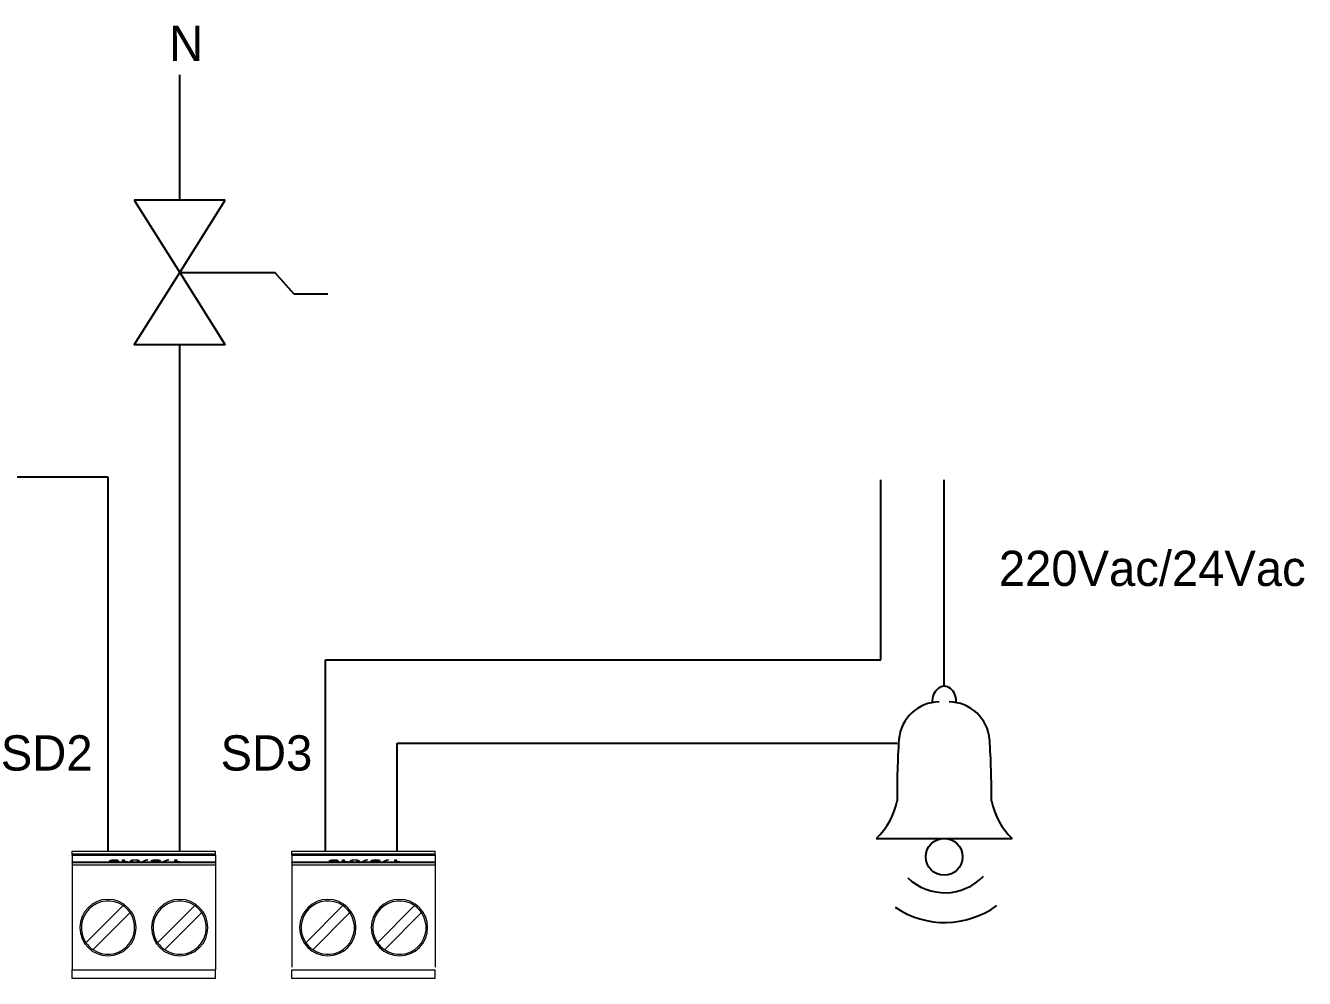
# Model space of a CAD drawing. Header units: millimetres. Extents: x 145 to 1488, y 403 to 626.
# Drawn here: x 1397.2 to 1487.9, y 557.5 to 625.1 of the extents above; entities that cross this region are included whole.
import ezdxf

# ---------------------------------------------------------------- set-up
doc = ezdxf.new("R2010")
doc.units = ezdxf.units.MM
doc.layers.add('TANGENT EDGES', color=7, linetype='Continuous', lineweight=0)
doc.layers.add('VISIBLE', color=7, linetype='Continuous', lineweight=0)

msp = doc.modelspace()

# ---------------------------------------------------------------- linework, layer by layer
for p, q in [((1408.153, 612.712), (1408.153, 621.596)), ((1411.375, 612.712), (1404.931, 612.712)), ((1404.931, 612.712), (1408.153, 607.584)), ((1408.153, 607.584), (1411.375, 612.712)), ((1404.931, 602.457), (1408.153, 607.584)), ((1408.153, 607.584), (1411.375, 602.457)), ((1408.153, 607.584), (1414.891, 607.584)), ((1416.26, 606.032), (1414.891, 607.584)), ((1418.651, 606.032), (1416.26, 606.032)), ((1411.375, 602.457), (1404.931, 602.457)), ((1408.153, 566.57), (1408.153, 602.457)), ((1403.073, 593.061), (1395.173, 593.061)), ((1403.073, 566.57), (1403.073, 593.061)), ((1457.856, 580.117), (1457.856, 592.873)), ((1462.348, 578.25), (1462.348, 592.873)), ((1418.491, 566.57), (1418.491, 580.117)), ((1418.491, 580.117), (1457.856, 580.117)), ((1423.571, 566.57), (1423.571, 574.205)), ((1423.571, 574.205), (1459.005, 574.205)), ((1457.534, 567.463), (1467.161, 567.463))]:
    msp.add_line(p, q)
msp.add_circle((1462.348, 566.159), 1.305)
for centre, radius, start, end in [((1462.045, 574.216), 2.928, 90.94511, 175.04659), ((1462.65, 574.216), 2.928, 4.95341, 89.05489), ((1525.044, 570.361), 66.044, 176.4338, 180.19339), ((1399.652, 570.361), 66.044, 359.80661, 3.5662), ((1454.167, 571.049), 4.919, 313.20398, 349.33475), ((1470.529, 571.049), 4.919, 190.66525, 226.79602), ((1462.38, 567.405), 3.79, 226.39182, 316.33325), ((1462.385, 567.745), 6.242, 235.7625, 306.26339)]:
    msp.add_arc(centre, radius, start, end)
msp.add_ellipse((1462.348, 577.144), major_axis=(0, -1.105), ratio=0.774265, start_param=1.523546, end_param=4.759639)
at = {"layer": 'TANGENT EDGES'}
for p, q in [((1400.533, 566.37), (1410.693, 566.37)), ((1400.533, 565.766), (1410.693, 565.766)), ((1403.367, 565.804), (1403.367, 565.79)), ((1403.525, 565.944), (1403.525, 565.927)), ((1403.529, 565.883), (1403.529, 565.866)), ((1403.639, 565.8), (1403.639, 565.79)), ((1403.707, 565.934), (1403.707, 565.903)), ((1403.731, 565.868), (1403.731, 565.79)), ((1404.845, 565.805), (1404.845, 565.79)), ((1404.982, 565.944), (1404.982, 565.927)), ((1405.119, 565.805), (1405.119, 565.79)), ((1406.237, 565.927), (1406.237, 565.846)), ((1406.331, 565.859), (1406.331, 565.835)), ((1406.473, 565.944), (1406.473, 565.927)), ((1406.476, 565.849), (1406.476, 565.831)), ((1406.68, 565.932), (1406.68, 565.898)), ((1416.111, 566.37), (1426.271, 566.37)), ((1416.111, 565.766), (1426.271, 565.766)), ((1418.945, 565.804), (1418.945, 565.79)), ((1419.103, 565.944), (1419.103, 565.927)), ((1419.107, 565.883), (1419.107, 565.866)), ((1419.217, 565.8), (1419.217, 565.79)), ((1419.285, 565.934), (1419.285, 565.903)), ((1419.309, 565.868), (1419.309, 565.79)), ((1420.423, 565.805), (1420.423, 565.79)), ((1420.56, 565.944), (1420.56, 565.927)), ((1420.697, 565.805), (1420.697, 565.79)), ((1421.815, 565.927), (1421.815, 565.846)), ((1421.909, 565.859), (1421.909, 565.835)), ((1422.051, 565.944), (1422.051, 565.927)), ((1422.054, 565.849), (1422.054, 565.831)), ((1422.258, 565.932), (1422.258, 565.898)), ((1410.693, 565.566), (1400.533, 565.566)), ((1426.271, 565.566), (1416.111, 565.566)), ((1400.533, 558.14), (1410.693, 558.14)), ((1416.111, 558.14), (1426.271, 558.14))]:
    msp.add_line(p, q, dxfattribs=at)
at = {"layer": 'VISIBLE'}
for p, q in [((1400.533, 566.37), (1400.533, 566.57)), ((1400.533, 566.57), (1410.693, 566.57)), ((1410.693, 566.37), (1410.693, 566.57)), ((1416.111, 566.37), (1416.111, 566.57)), ((1416.111, 566.57), (1426.271, 566.57)), ((1426.271, 566.37), (1426.271, 566.57)), ((1400.533, 566.27), (1400.533, 566.37)), ((1400.533, 566.27), (1400.533, 565.79)), ((1400.533, 566.27), (1410.693, 566.27)), ((1410.693, 565.79), (1400.533, 565.79)), ((1400.533, 565.766), (1400.533, 565.79)), ((1400.533, 565.766), (1400.533, 565.566)), ((1403.287, 565.79), (1403.274, 565.793)), ((1403.311, 565.848), (1403.311, 565.79)), ((1403.312, 565.865), (1403.312, 565.849)), ((1403.797, 565.903), (1403.67, 565.903)), ((1403.686, 565.828), (1403.686, 565.79)), ((1404.111, 565.79), (1404.111, 565.941)), ((1404.111, 565.941), (1404.233, 565.941)), ((1404.233, 565.843), (1404.111, 565.843)), ((1404.233, 565.941), (1404.233, 565.811)), ((1404.233, 565.811), (1404.233, 565.79)), ((1404.463, 565.819), (1404.463, 565.803)), ((1404.798, 565.858), (1404.798, 565.79)), ((1405.166, 565.858), (1405.166, 565.79)), ((1405.413, 565.79), (1405.76, 565.941)), ((1405.413, 565.79), (1405.413, 565.79)), ((1405.897, 565.941), (1405.541, 565.795)), ((1405.541, 565.795), (1405.541, 565.79)), ((1405.541, 565.795), (1406.03, 565.795)), ((1405.76, 565.941), (1405.76, 565.885)), ((1405.76, 565.941), (1405.897, 565.941)), ((1406.03, 565.795), (1406.03, 565.79)), ((1406.193, 565.79), (1406.193, 565.795)), ((1406.193, 565.795), (1406.6, 565.795)), ((1406.275, 565.887), (1406.275, 565.84)), ((1406.6, 565.795), (1406.621, 565.841)), ((1406.6, 565.795), (1406.6, 565.79)), ((1406.621, 565.841), (1406.621, 565.79)), ((1406.649, 565.863), (1406.649, 565.79)), ((1406.649, 565.863), (1406.746, 565.863)), ((1406.78, 565.898), (1406.653, 565.898)), ((1406.746, 565.863), (1406.712, 565.79)), ((1406.896, 565.79), (1407.243, 565.941)), ((1406.896, 565.79), (1406.896, 565.79)), ((1407.38, 565.941), (1407.024, 565.795)), ((1407.024, 565.795), (1407.514, 565.795)), ((1407.024, 565.795), (1407.024, 565.79)), ((1407.243, 565.941), (1407.243, 565.885)), ((1407.243, 565.941), (1407.38, 565.941)), ((1407.514, 565.795), (1407.514, 565.79)), ((1407.819, 565.941), (1407.942, 565.941)), ((1407.819, 565.79), (1407.819, 565.941)), ((1407.942, 565.843), (1407.819, 565.843)), ((1407.942, 565.941), (1407.942, 565.811)), ((1407.942, 565.811), (1407.942, 565.79)), ((1408.171, 565.819), (1408.171, 565.803)), ((1410.693, 566.27), (1410.693, 566.37)), ((1410.693, 566.27), (1410.693, 565.79)), ((1410.693, 565.766), (1410.693, 565.79)), ((1410.693, 565.766), (1410.693, 565.566)), ((1416.111, 566.27), (1416.111, 566.37)), ((1416.111, 566.27), (1416.111, 565.79)), ((1416.111, 566.27), (1426.271, 566.27)), ((1426.271, 565.79), (1416.111, 565.79)), ((1416.111, 565.766), (1416.111, 565.79)), ((1416.111, 565.766), (1416.111, 558.34)), ((1416.111, 565.766), (1416.111, 565.566)), ((1418.865, 565.79), (1418.851, 565.793)), ((1418.889, 565.848), (1418.889, 565.79)), ((1418.89, 565.865), (1418.89, 565.849)), ((1419.375, 565.903), (1419.248, 565.903)), ((1419.264, 565.828), (1419.264, 565.79)), ((1419.689, 565.79), (1419.689, 565.941)), ((1419.689, 565.941), (1419.811, 565.941)), ((1419.811, 565.843), (1419.689, 565.843)), ((1419.811, 565.941), (1419.811, 565.811)), ((1419.811, 565.811), (1419.811, 565.79)), ((1420.041, 565.819), (1420.041, 565.803)), ((1420.376, 565.858), (1420.376, 565.79)), ((1420.744, 565.858), (1420.744, 565.79)), ((1420.991, 565.79), (1421.338, 565.941)), ((1420.991, 565.79), (1420.991, 565.79)), ((1421.475, 565.941), (1421.119, 565.795)), ((1421.119, 565.795), (1421.119, 565.79)), ((1421.119, 565.795), (1421.608, 565.795)), ((1421.338, 565.941), (1421.338, 565.885)), ((1421.338, 565.941), (1421.475, 565.941)), ((1421.608, 565.795), (1421.608, 565.79)), ((1421.771, 565.79), (1421.771, 565.795)), ((1421.771, 565.795), (1422.178, 565.795)), ((1421.853, 565.887), (1421.853, 565.84)), ((1422.178, 565.795), (1422.199, 565.841)), ((1422.178, 565.795), (1422.178, 565.79)), ((1422.199, 565.841), (1422.199, 565.79)), ((1422.227, 565.863), (1422.227, 565.79)), ((1422.227, 565.863), (1422.324, 565.863)), ((1422.358, 565.898), (1422.231, 565.898)), ((1422.324, 565.863), (1422.29, 565.79)), ((1422.474, 565.79), (1422.821, 565.941)), ((1422.474, 565.79), (1422.474, 565.79)), ((1422.958, 565.941), (1422.602, 565.795)), ((1422.602, 565.795), (1423.092, 565.795)), ((1422.602, 565.795), (1422.602, 565.79)), ((1422.821, 565.941), (1422.821, 565.885)), ((1422.821, 565.941), (1422.958, 565.941)), ((1423.092, 565.795), (1423.092, 565.79)), ((1423.397, 565.941), (1423.52, 565.941)), ((1423.397, 565.79), (1423.397, 565.941)), ((1423.52, 565.843), (1423.397, 565.843)), ((1423.52, 565.941), (1423.52, 565.811)), ((1423.52, 565.811), (1423.52, 565.79)), ((1423.749, 565.819), (1423.749, 565.803)), ((1426.271, 566.27), (1426.271, 566.37)), ((1426.271, 566.27), (1426.271, 565.79)), ((1426.271, 565.766), (1426.271, 565.79)), ((1426.271, 565.766), (1426.271, 558.34)), ((1426.271, 565.766), (1426.271, 565.566)), ((1400.533, 565.566), (1400.533, 558.14)), ((1410.693, 565.566), (1410.693, 558.14)), ((1404.14, 562.702), (1401.511, 560.073)), ((1402.006, 559.578), (1404.635, 562.207)), ((1406.591, 560.073), (1409.22, 562.702)), ((1409.715, 562.207), (1407.086, 559.578)), ((1419.718, 562.702), (1417.089, 560.073)), ((1417.584, 559.578), (1420.213, 562.207)), ((1422.169, 560.073), (1424.798, 562.702)), ((1425.293, 562.207), (1422.664, 559.578)), ((1400.533, 557.54), (1400.533, 558.14)), ((1410.693, 557.54), (1400.533, 557.54)), ((1410.693, 557.54), (1410.693, 558.14)), ((1416.111, 557.54), (1416.111, 558.14)), ((1426.271, 557.54), (1416.111, 557.54)), ((1426.271, 557.54), (1426.271, 558.14))]:
    msp.add_line(p, q, dxfattribs=at)
for centre, radius, start, end in [((1403.073, 561.14), 2, 90, 270), ((1403.073, 561.14), 1.891, 55.66345, 135), ((1403.073, 561.14), 2, 270, 90), ((1408.153, 561.14), 2, 90, 270), ((1408.153, 561.14), 1.891, 55.66345, 135), ((1408.153, 561.14), 2, 270, 90), ((1418.651, 561.14), 2, 90, 270), ((1418.651, 561.14), 1.891, 55.66345, 135), ((1418.651, 561.14), 2, 270, 90), ((1423.731, 561.14), 2, 90, 270), ((1423.731, 561.14), 1.891, 55.66345, 135), ((1423.731, 561.14), 2, 270, 90), ((1403.073, 561.14), 1.891, 135, 214.33655), ((1403.073, 561.14), 1.891, 34.33655, 55.66345), ((1403.073, 561.14), 1.891, 315, 34.33655), ((1408.153, 561.14), 1.891, 135, 214.33655), ((1408.153, 561.14), 1.891, 34.33655, 55.66345), ((1408.153, 561.14), 1.891, 315, 34.33655), ((1418.651, 561.14), 1.891, 135, 214.33655), ((1418.651, 561.14), 1.891, 34.33655, 55.66345), ((1418.651, 561.14), 1.891, 315, 34.33655), ((1423.731, 561.14), 1.891, 135, 214.33655), ((1423.731, 561.14), 1.891, 34.33655, 55.66345), ((1423.731, 561.14), 1.891, 315, 34.33655), ((1403.073, 561.14), 1.891, 214.33655, 235.66345), ((1403.073, 561.14), 1.891, 235.66345, 315), ((1408.153, 561.14), 1.891, 214.33655, 235.66345), ((1408.153, 561.14), 1.891, 235.66345, 315), ((1418.651, 561.14), 1.891, 214.33655, 235.66345), ((1418.651, 561.14), 1.891, 235.66345, 315), ((1423.731, 561.14), 1.891, 214.33655, 235.66345), ((1423.731, 561.14), 1.891, 235.66345, 315)]:
    msp.add_arc(centre, radius, start, end, dxfattribs=at)
for points in [[(1403.188, 565.853), (1403.188, 565.944), (1403.525, 565.944)], [(1403.274, 565.793), (1403.188, 565.814), (1403.188, 565.853)], [(1403.23, 565.807), (1403.26, 565.822), (1403.311, 565.831)], [(1403.508, 565.866), (1403.407, 565.866), (1403.311, 565.848)], [(1403.311, 565.848), (1403.313, 565.82), (1403.367, 565.804)], [(1403.376, 565.911), (1403.322, 565.895), (1403.312, 565.865)], [(1403.312, 565.865), (1403.406, 565.883), (1403.529, 565.883)], [(1403.367, 565.804), (1403.409, 565.793), (1403.471, 565.79)], [(1403.518, 565.927), (1403.43, 565.927), (1403.376, 565.911)], [(1403.638, 565.855), (1403.589, 565.866), (1403.508, 565.866)], [(1403.67, 565.903), (1403.655, 565.927), (1403.518, 565.927)], [(1403.525, 565.944), (1403.632, 565.944), (1403.707, 565.934)], [(1403.529, 565.883), (1403.649, 565.883), (1403.731, 565.868)], [(1403.554, 565.79), (1403.605, 565.792), (1403.639, 565.8)], [(1403.686, 565.828), (1403.686, 565.845), (1403.638, 565.855)], [(1403.639, 565.8), (1403.686, 565.811), (1403.686, 565.828)], [(1403.707, 565.934), (1403.781, 565.923), (1403.797, 565.903)], [(1403.731, 565.868), (1403.813, 565.853), (1403.813, 565.829)], [(1403.813, 565.829), (1403.813, 565.806), (1403.736, 565.79)], [(1404.233, 565.811), (1404.308, 565.819), (1404.463, 565.819)], [(1404.463, 565.803), (1404.318, 565.803), (1404.253, 565.79)], [(1404.671, 565.858), (1404.671, 565.944), (1404.982, 565.944)], [(1404.764, 565.79), (1404.671, 565.811), (1404.671, 565.858)], [(1404.709, 565.809), (1404.74, 565.825), (1404.798, 565.834)], [(1404.845, 565.912), (1404.798, 565.897), (1404.798, 565.858)], [(1404.798, 565.858), (1404.798, 565.82), (1404.845, 565.805)], [(1404.982, 565.927), (1404.892, 565.927), (1404.845, 565.912)], [(1404.845, 565.805), (1404.881, 565.793), (1404.942, 565.79)], [(1404.982, 565.944), (1405.293, 565.944), (1405.293, 565.858)], [(1405.119, 565.912), (1405.072, 565.927), (1404.982, 565.927)], [(1405.022, 565.79), (1405.083, 565.793), (1405.119, 565.805)], [(1405.166, 565.858), (1405.166, 565.897), (1405.119, 565.912)], [(1405.119, 565.805), (1405.166, 565.82), (1405.166, 565.858)], [(1405.166, 565.834), (1405.223, 565.825), (1405.255, 565.809)], [(1405.293, 565.858), (1405.293, 565.811), (1405.199, 565.79)], [(1406.148, 565.885), (1406.148, 565.91), (1406.237, 565.927)], [(1406.236, 565.846), (1406.148, 565.86), (1406.148, 565.885)], [(1406.444, 565.831), (1406.325, 565.831), (1406.236, 565.846)], [(1406.237, 565.927), (1406.326, 565.944), (1406.473, 565.944)], [(1406.33, 565.916), (1406.275, 565.904), (1406.275, 565.887)], [(1406.275, 565.887), (1406.275, 565.869), (1406.331, 565.859)], [(1406.473, 565.927), (1406.385, 565.927), (1406.33, 565.916)], [(1406.331, 565.859), (1406.387, 565.849), (1406.476, 565.849)], [(1406.621, 565.841), (1406.55, 565.831), (1406.444, 565.831)], [(1406.473, 565.944), (1406.594, 565.944), (1406.68, 565.932)], [(1406.593, 565.92), (1406.543, 565.927), (1406.473, 565.927)], [(1406.476, 565.849), (1406.578, 565.849), (1406.649, 565.863)], [(1406.653, 565.898), (1406.643, 565.913), (1406.593, 565.92)], [(1406.68, 565.932), (1406.766, 565.921), (1406.78, 565.898)], [(1407.942, 565.811), (1408.016, 565.819), (1408.171, 565.819)], [(1408.171, 565.803), (1408.027, 565.803), (1407.961, 565.79)], [(1418.766, 565.853), (1418.766, 565.944), (1419.103, 565.944)], [(1418.851, 565.793), (1418.766, 565.814), (1418.766, 565.853)], [(1418.808, 565.807), (1418.837, 565.822), (1418.889, 565.831)], [(1419.086, 565.866), (1418.985, 565.866), (1418.889, 565.848)], [(1418.889, 565.848), (1418.891, 565.82), (1418.945, 565.804)], [(1418.954, 565.911), (1418.9, 565.895), (1418.89, 565.865)], [(1418.89, 565.865), (1418.984, 565.883), (1419.107, 565.883)], [(1418.945, 565.804), (1418.987, 565.793), (1419.049, 565.79)], [(1419.096, 565.927), (1419.008, 565.927), (1418.954, 565.911)], [(1419.216, 565.855), (1419.167, 565.866), (1419.086, 565.866)], [(1419.248, 565.903), (1419.233, 565.927), (1419.096, 565.927)], [(1419.103, 565.944), (1419.21, 565.944), (1419.285, 565.934)], [(1419.107, 565.883), (1419.226, 565.883), (1419.309, 565.868)], [(1419.132, 565.79), (1419.183, 565.792), (1419.217, 565.8)], [(1419.264, 565.828), (1419.264, 565.845), (1419.216, 565.855)], [(1419.217, 565.8), (1419.264, 565.811), (1419.264, 565.828)], [(1419.285, 565.934), (1419.359, 565.923), (1419.375, 565.903)], [(1419.309, 565.868), (1419.391, 565.853), (1419.391, 565.829)], [(1419.391, 565.829), (1419.391, 565.806), (1419.314, 565.79)], [(1419.811, 565.811), (1419.886, 565.819), (1420.041, 565.819)], [(1420.041, 565.803), (1419.896, 565.803), (1419.831, 565.79)], [(1420.249, 565.858), (1420.249, 565.944), (1420.56, 565.944)], [(1420.342, 565.79), (1420.249, 565.811), (1420.249, 565.858)], [(1420.287, 565.809), (1420.318, 565.825), (1420.376, 565.834)], [(1420.423, 565.912), (1420.376, 565.897), (1420.376, 565.858)], [(1420.376, 565.858), (1420.376, 565.82), (1420.423, 565.805)], [(1420.56, 565.927), (1420.47, 565.927), (1420.423, 565.912)], [(1420.423, 565.805), (1420.459, 565.793), (1420.52, 565.79)], [(1420.56, 565.944), (1420.871, 565.944), (1420.871, 565.858)], [(1420.697, 565.912), (1420.65, 565.927), (1420.56, 565.927)], [(1420.6, 565.79), (1420.661, 565.793), (1420.697, 565.805)], [(1420.744, 565.858), (1420.744, 565.897), (1420.697, 565.912)], [(1420.697, 565.805), (1420.744, 565.82), (1420.744, 565.858)], [(1420.744, 565.834), (1420.801, 565.825), (1420.833, 565.809)], [(1420.871, 565.858), (1420.871, 565.811), (1420.777, 565.79)], [(1421.725, 565.885), (1421.725, 565.91), (1421.815, 565.927)], [(1421.814, 565.846), (1421.725, 565.86), (1421.725, 565.885)], [(1422.022, 565.831), (1421.903, 565.831), (1421.814, 565.846)], [(1421.815, 565.927), (1421.904, 565.944), (1422.051, 565.944)], [(1421.908, 565.916), (1421.853, 565.904), (1421.853, 565.887)], [(1421.853, 565.887), (1421.853, 565.869), (1421.909, 565.859)], [(1422.051, 565.927), (1421.963, 565.927), (1421.908, 565.916)], [(1421.909, 565.859), (1421.965, 565.849), (1422.054, 565.849)], [(1422.199, 565.841), (1422.128, 565.831), (1422.022, 565.831)], [(1422.051, 565.944), (1422.172, 565.944), (1422.258, 565.932)], [(1422.171, 565.92), (1422.121, 565.927), (1422.051, 565.927)], [(1422.054, 565.849), (1422.156, 565.849), (1422.227, 565.863)], [(1422.231, 565.898), (1422.221, 565.913), (1422.171, 565.92)], [(1422.258, 565.932), (1422.344, 565.921), (1422.358, 565.898)], [(1423.52, 565.811), (1423.594, 565.819), (1423.749, 565.819)], [(1423.749, 565.803), (1423.605, 565.803), (1423.539, 565.79)]]:
    msp.add_open_spline(points, degree=2, dxfattribs=at)

# ---------------------------------------------------------------- texts
at = {"char_height": 2.5, "width": 26.81393}
for s, insert, attachment_point in [('N', (1407.403, 625.078), 1), ('220Vac/24Vac', (1466.22, 587.856), 1), ('SD2', (1398.727, 573.506), 5), ('SD3', (1414.305, 573.506), 5)]:
    msp.add_mtext(s, dxfattribs=dict(at, insert=insert, attachment_point=attachment_point))

doc.saveas('drawing.dxf')
